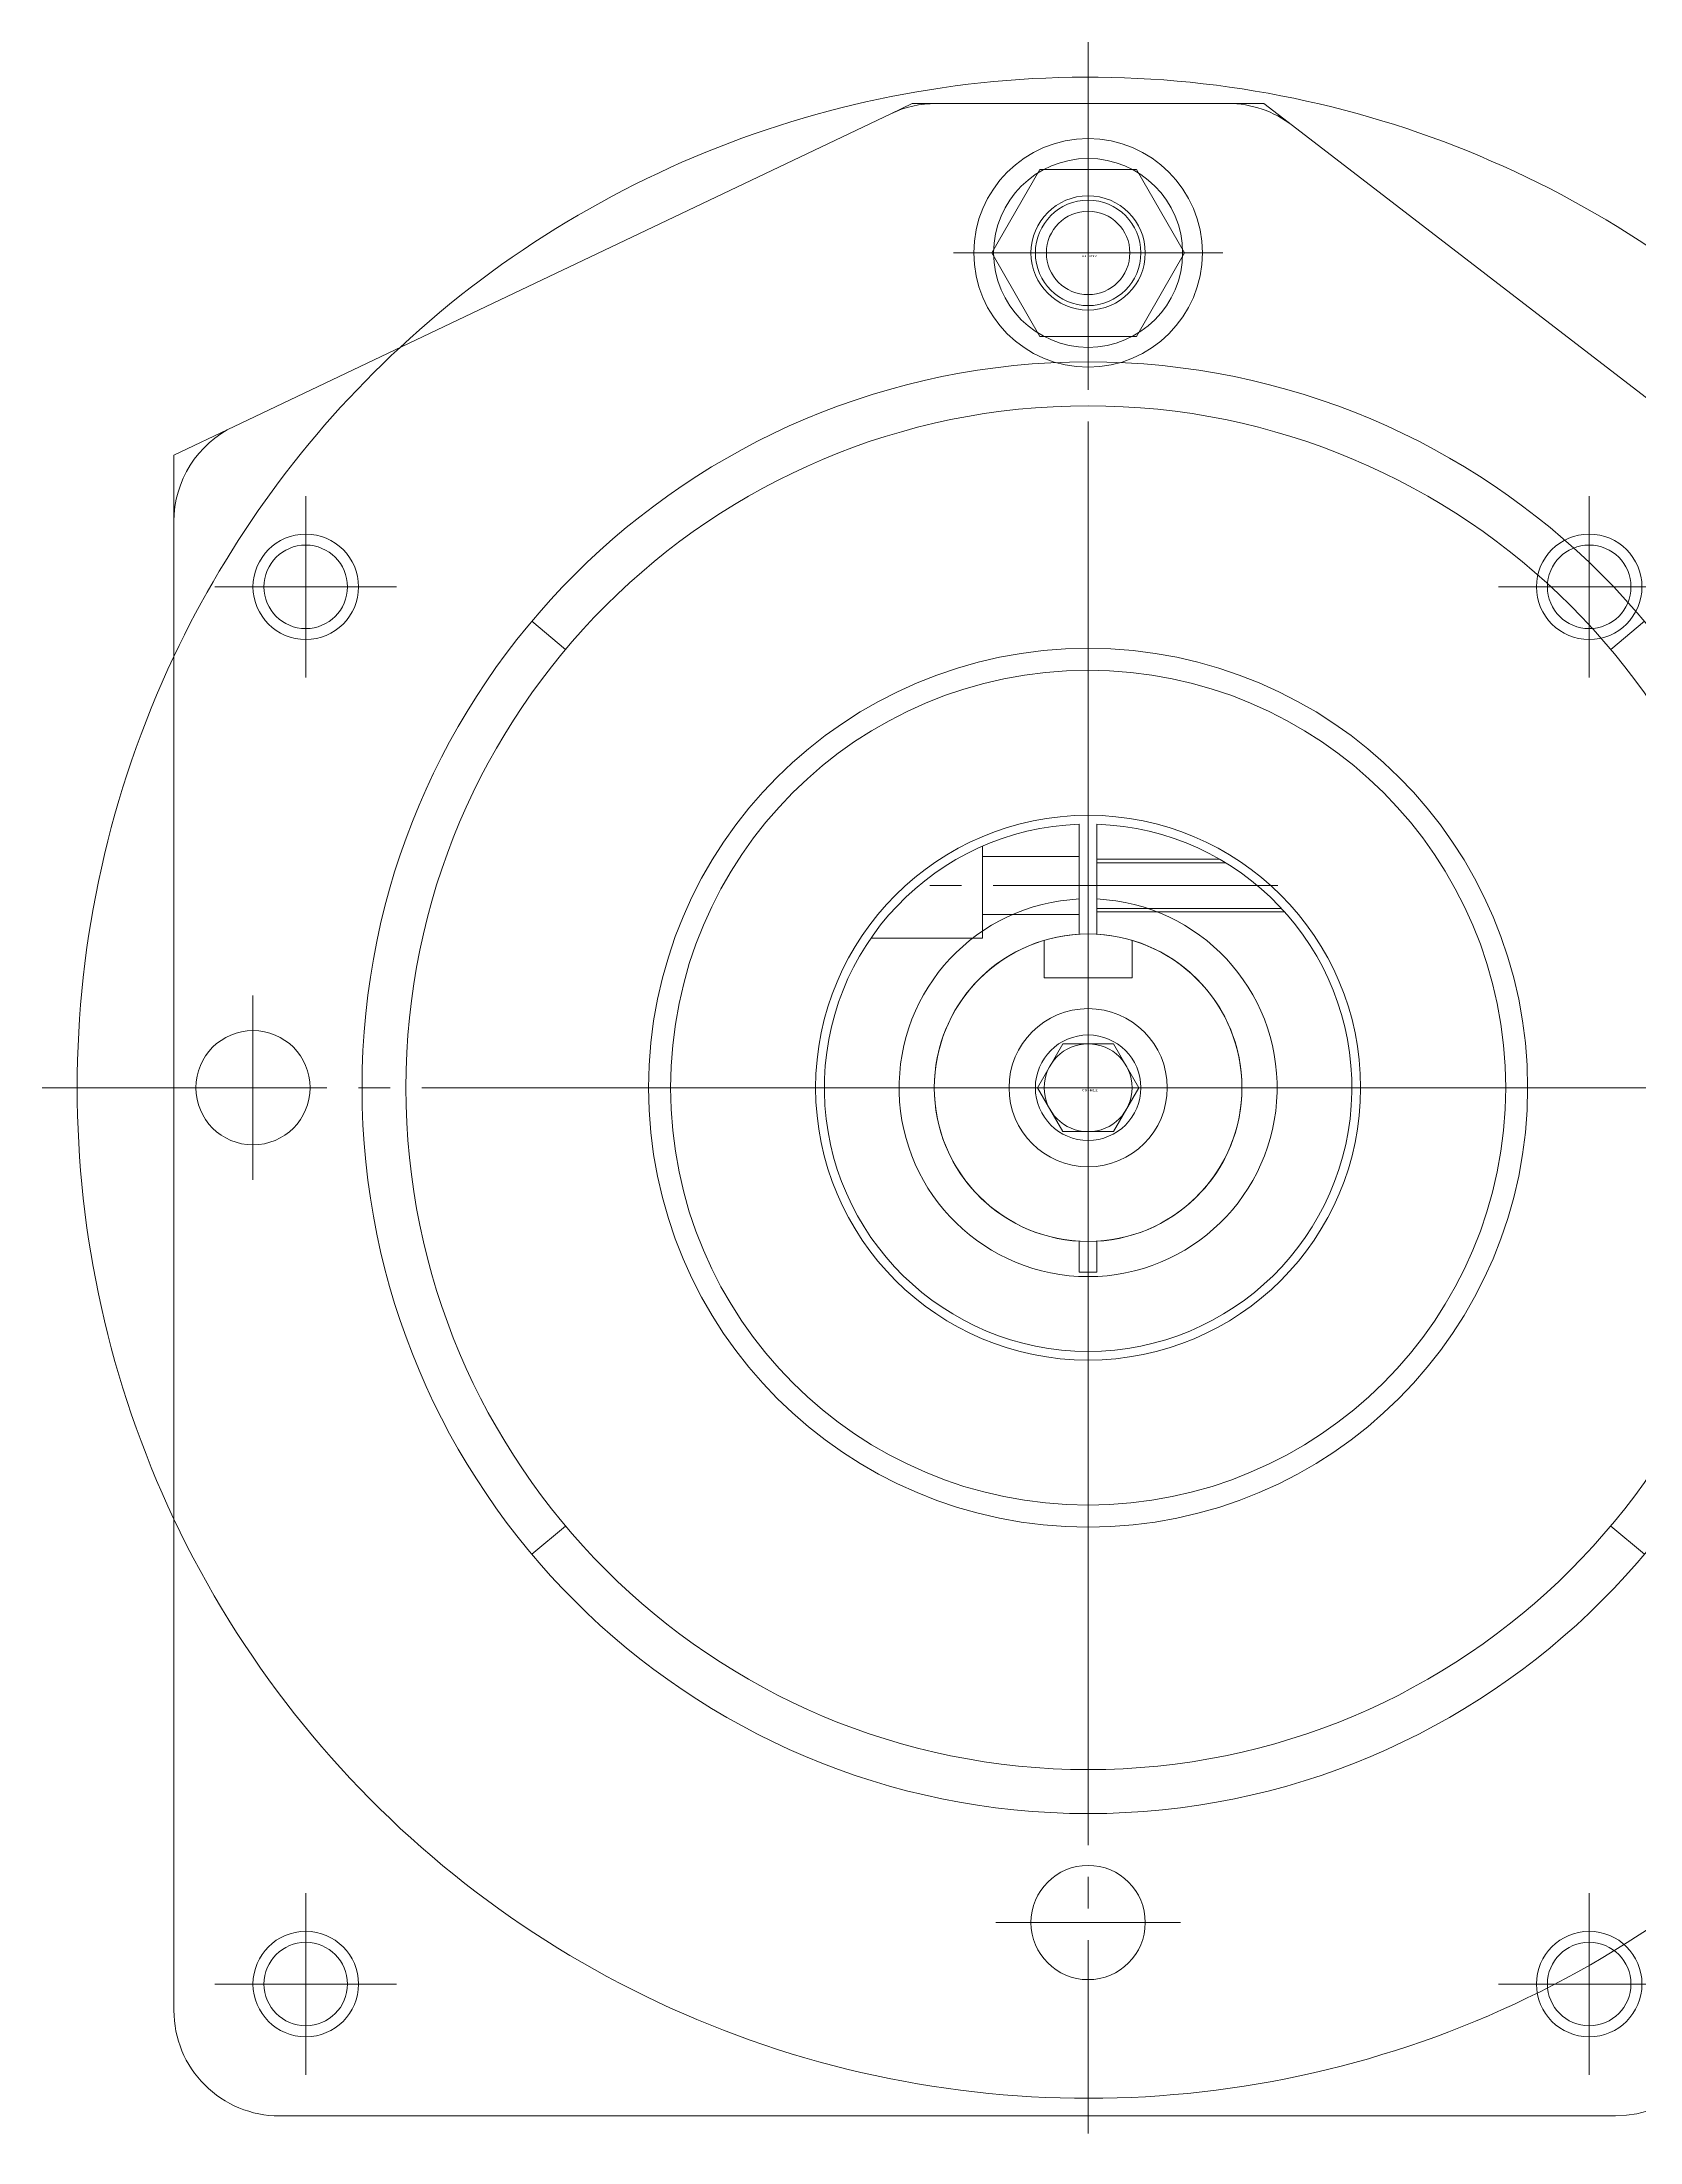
# Model space of a CAD drawing. Units: millimetres at full size. Extents: x -19442 to 19442, y -5866 to 5866.
# Drawn here: x -8867.7 to -8685.9, y -4269.4 to -4030.4 of the extents above; entities that cross this region are included whole.
import ezdxf
from ezdxf.enums import TextEntityAlignment as Align

# ---------------------------------------------------------------- set-up
doc = ezdxf.new("R2010")
doc.units = ezdxf.units.MM
doc.header["$LTSCALE"] = 3.6
doc.linetypes.add('CHAIN2', pattern=[12, 9, -1, 1, -1])
for name, color, linetype, lineweight in [('0-3_04_HIDDEN', 7, 'Continuous', 9), ('0-4_05_CENTER', 2, 'CHAIN2', 9), ('0-6_0', 2, 'Continuous', 9), ('0-7_10_DRAFT', 1, 'Continuous', 9)]:
    doc.layers.add(name, color=color, linetype=linetype, lineweight=lineweight)
doc.styles.add('ＭＳ ゴシック', font='')
doc.styles.get('ＭＳ ゴシック').set_extended_font_data('MS Gothic')

# ---------------------------------------------------------------- blocks, each defined once
blk = doc.blocks.new('SCSBN35-43a_1')
at = {"layer": '0-3_04_HIDDEN', "color": 2}
for p, q in [((-24.718, -17), (-12, -17)), ((-12, -27.495), (-12, -17)), ((-1, -19.7), (-12, -19.7)), ((22.361, -20), (1, -20)), ((21.996, -20.4), (1, -20.4)), ((15.641, -25.6), (1, -25.6)), ((14.967, -26), (1, -26)), ((-1, -26.3), (-12, -26.3))]:
    blk.add_line(p, q, dxfattribs=at)
blk.add_arc((0, 0), 21.5, 272.66588, 267.33412, dxfattribs=at)
at = {"layer": '0-4_05_CENTER'}
for p, q in [((0, 33.15), (0, -33.15)), ((33.15, 0), (-33.15, 0)), ((21.591, -23), (-21.591, -23))]:
    blk.add_line(p, q, dxfattribs=at)
at = {"layer": '0-6_0'}
for p, q in [((-1, 21), (1, 21)), ((-1, 17.471), (-1, 21)), ((1, 17.471), (1, 21)), ((-1, -29.983), (-1, -17.471)), ((1, -29.983), (1, -17.471))]:
    blk.add_line(p, q, dxfattribs=at)
for radius, start, end in [(30, 271.91021, 268.08979), (17.5, 93.27583, 266.72417), (17.5, 273.27583, 86.72417)]:
    blk.add_arc((0, 0), radius, start, end, dxfattribs=at)
blk = doc.blocks.new('A$C285C78E6_1')
at = {"layer": '0-3_04_HIDDEN', "linetype": 'CHAIN2'}
for p, q in [((0, -15.312), (0, 15.312)), ((-15.312, 0), (15.311, 0))]:
    blk.add_line(p, q, dxfattribs=at)
at = {"layer": '0-3_04_HIDDEN'}
blk.add_lwpolyline([(5.485, -9.5), (-5.485, -9.5), (-10.97, 0), (-5.485, 9.5), (5.485, 9.5), (10.97, 0)], close=True, dxfattribs=at)
for radius in [13, 10.75]:
    blk.add_circle((0, 0), radius, dxfattribs=at)
at = {"layer": '0-7_10_DRAFT', "style": 'ＭＳ ゴシック', "width": 1.9}
blk.add_text('BT-M12', height=0.2199, dxfattribs=at).set_placement((-0.7, -0.547), align=Align.BOTTOM_LEFT)
blk = doc.blocks.new('M12Tz_1')
at = {"layer": '0-4_05_CENTER'}
for p, q in [((0, -10.332), (0, 10.332)), ((10.332, 0), (-10.332, 0))]:
    blk.add_line(p, q, dxfattribs=at)
at = {"layer": '0-6_0', "color": 134}
for radius in [6, 4.75]:
    blk.add_circle((0, 0), radius, dxfattribs=at)
blk = doc.blocks.new('A$C5C8B0B06_1')
at = {"layer": '0-4_05_CENTER'}
for p, q in [((0, 55.878), (0, -55.878)), ((-55.878, 0), (55.878, 0))]:
    blk.add_line(p, q, dxfattribs=at)
at = {"layer": '0-6_0', "color": 134}
for p, q in [((105, 72), (-66.091, 72)), ((-75.603, 67.317), (-109.511, 23.235)), ((117, -92), (117, 60)), ((-112, 15.919), (-112, -17.289)), ((-110.834, -22.448), (-75.258, -97.159)), ((-64.423, -104), (-39.344, -104)), ((-64.423, -104), (105, -104))]:
    blk.add_line(p, q, dxfattribs=at)
blk.add_circle((0, 0), 47.5, dxfattribs=at)
for centre, start, end in [((-66.091, 60), 90, 142.43141), ((105, 60), 0, 90), ((-100, 15.919), 142.43141, 180), ((-100, -17.289), 180, 205.46335), ((105, -92), 270, 0), ((-64.423, -92), 205.46335, 270)]:
    blk.add_arc(centre, 12, start, end, dxfattribs=at)
at = {"layer": '0-7_10_DRAFT'}
blk.add_line((-72, 72), (-55.245, 72), dxfattribs=at)
for points in [[(-75.603, 67.317), (-72, 72), (-66.091, 72)], [(-112, 15.919), (-112, 20), (-109.511, 23.235)], [(-112, -17.289), (-112, -20), (-110.834, -22.448)], [(-75.258, -97.159), (-72, -104), (-64.423, -104)]]:
    blk.add_lwpolyline(points, dxfattribs=at)
at = {"layer": '0-6_0'}
for p in [(-57, 57), (102, 57), (-95, 0), (-57, -89), (102, -89)]:
    blk.add_blockref('M12Tz_1', p, dxfattribs=at)
blk = doc.blocks.new('A$C7E3831AE_1')
at = {"layer": '0-3_04_HIDDEN'}
for p, q in [((90, 71.589), (90, -71.589)), ((-63.275, 53.094), (-59.445, 49.88)), ((63.275, 53.094), (59.445, 49.88)), ((-63.275, -53.094), (-59.445, -49.88)), ((63.275, -53.094), (59.445, -49.88))]:
    blk.add_line(p, q, dxfattribs=at)
for centre, radius in [((0, 95), 6.5), ((0, 0), 82.6), ((0, 0), 77.6), ((0, 0), 31), ((-95, 0), 6.5), ((0, -95), 6.5)]:
    blk.add_circle(centre, radius, dxfattribs=at)
for start, end in [(38.49995, 132.89429), (132.89429, 154.73559), (154.73559, 205.26441), (205.26441, 308.76201), (308.76201, 321.50005)]:
    blk.add_arc((0, 0), 115, start, end, dxfattribs=at)
at = {"layer": '0-4_05_CENTER'}
for p, q in [((0, 119), (0, -119)), ((-10.5, 95), (10.5, 95)), ((-95, -10.5), (-95, 10.5)), ((-119, 0), (97.419, 0)), ((-10.5, -95), (10.5, -95))]:
    blk.add_line(p, q, dxfattribs=at)
blk = doc.blocks.new('A$C35045EA2_1')
at = {"layer": '0-6_0', "color": 134, "linetype": 'CHAIN2'}
for p, q in [((0, -12), (0, 12)), ((-12, 0), (12, 0))]:
    blk.add_line(p, q, dxfattribs=at)
at = {"layer": '0-6_0', "color": 134}
blk.add_lwpolyline([(2.887, -5), (-2.887, -5), (-5.773, 0), (-2.887, 5), (2.887, 5), (5.773, 0)], close=True, dxfattribs=at)
blk.add_circle((0, 0), 9, dxfattribs=at)
at = {"layer": '0-7_10_DRAFT', "style": 'ＭＳ ゴシック', "width": 2}
blk.add_text('CS-M12', height=0.2199, dxfattribs=at).set_placement((-0.698, -0.465), align=Align.BOTTOM_LEFT)
blk = doc.blocks.new('A$C427B324A_1')
at = {"layer": '0-3_04_HIDDEN'}
blk.add_lwpolyline([(-5, 16.771), (-5, 12.5), (5, 12.5), (5, 16.771)], dxfattribs=at)
for radius in [50, 17.5, 6, 5]:
    blk.add_circle((0, 0), radius, dxfattribs=at)
at = {"layer": '0-4_05_CENTER'}
for p, q in [((0, -52.401), (0, 52.401)), ((-52.401, 0), (52.401, 0))]:
    blk.add_line(p, q, dxfattribs=at)

msp = doc.modelspace()

# ---------------------------------------------------------------- linework, layer by layer
at = {"layer": '0-6_0', "color": 134}
for start, end in [(38.49995, 132.89429), (154.73559, 205.26441)]:
    msp.add_arc((-8748.715, -4149.386), 115, start, end, dxfattribs=at)

# ---------------------------------------------------------------- block references
at = {"layer": '0-3_04_HIDDEN'}
for name in ['A$C7E3831AE_1', 'A$C427B324A_1']:
    msp.add_blockref(name, (-8748.715, -4149.386), dxfattribs=at)
at = {"layer": '0-3_04_HIDDEN', "xscale": -1, "rotation": 180}
msp.add_blockref('SCSBN35-43a_1', (-8748.715, -4149.386), dxfattribs=at)
at = {"layer": '0-6_0', "rotation": 270}
msp.add_blockref('A$C5C8B0B06_1', (-8748.715, -4149.386), dxfattribs=at)
at = {"layer": '0-6_0'}
for name, p in [('A$C285C78E6_1', (-8748.715, -4054.386)), ('A$C35045EA2_1', (-8748.715, -4149.386))]:
    msp.add_blockref(name, p, dxfattribs=at)

doc.saveas('drawing.dxf')
